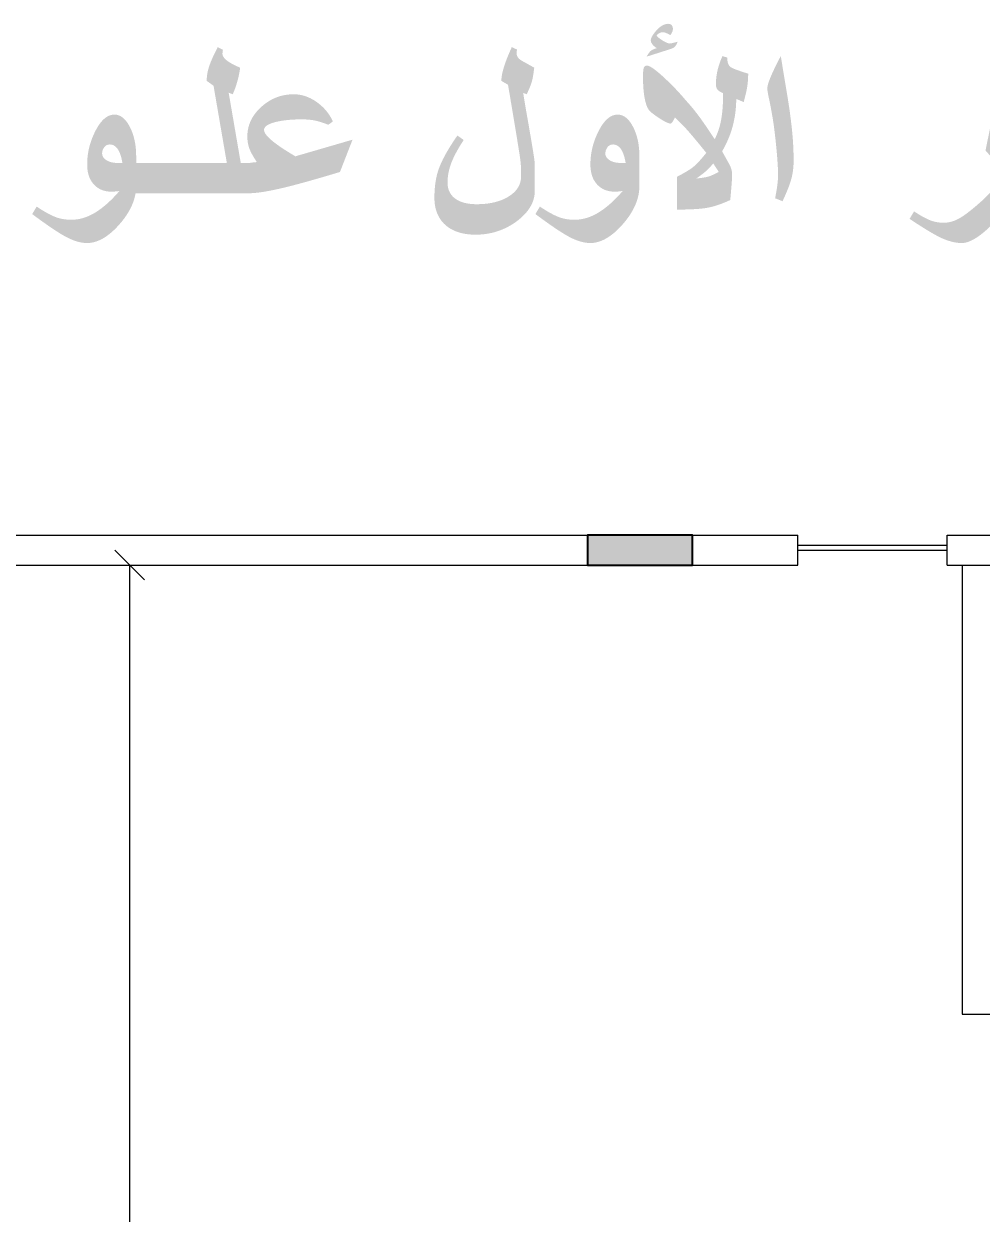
# Model space of a CAD drawing. Header units: metres. Extents: x -24.2 to 51.5, y -28.6 to 30.1.
# Drawn here: x 31.19 to 37.58, y 14.27 to 22.21 of the extents above; entities that cross this region are included whole.
import ezdxf

# ---------------------------------------------------------------- set-up
doc = ezdxf.new("R2010")
doc.units = ezdxf.units.M
for name, color, linetype in [('UF-BLACK', 250, 'Continuous'), ('UF-DIMS', 250, 'Continuous'), ('UF-FILL-BROWN', 22, 'Continuous'), ('UF-RED', 1, 'Continuous'), ('UF-SOLID-BLACK', 250, 'Continuous')]:
    doc.layers.add(name, color=color, linetype=linetype)

msp = doc.modelspace()

# ---------------------------------------------------------------- hatches: boundary and pattern name
at = {"layer": 'UF-FILL-BROWN', "true_color": 0xb82e00}
for points in [[(35.5482, 22.0935), (35.5439, 22.083), (35.5393, 22.0738), (35.5342, 22.066), (35.5288, 22.0594), (35.5223, 22.0542), (35.5138, 22.0496), (35.5034, 22.0457), (35.3409, 21.9938), (35.3469, 22.0041), (35.3525, 22.0129), (35.3579, 22.0205), (35.3629, 22.0266), (35.3676, 22.0315), (35.3729, 22.0356), (35.3797, 22.0395), (35.3879, 22.0433), (35.3975, 22.0469), (35.4084, 22.0504), (35.4005, 22.0563), (35.3936, 22.0619), (35.3876, 22.0674), (35.3825, 22.0727), (35.3783, 22.0778), (35.3731, 22.0862), (35.3699, 22.0945), (35.3688, 22.1027), (35.3695, 22.1095), (35.3715, 22.1167), (35.3748, 22.1244), (35.3792, 22.1326), (35.3844, 22.1406), (35.3902, 22.1486), (35.3976, 22.1582), (35.405, 22.1669), (35.4124, 22.175), (35.4198, 22.1822), (35.4271, 22.1887), (35.4345, 22.1945), (35.4418, 22.1994), (35.4491, 22.2036), (35.4564, 22.207), (35.4636, 22.2097), (35.4709, 22.2116), (35.4782, 22.2128), (35.4854, 22.2131), (35.4942, 22.2122), (35.5017, 22.2093), (35.5079, 22.2044), (35.5126, 22.1978), (35.5154, 22.1901), (35.5163, 22.1812), (35.516, 22.1741), (35.5149, 22.1676), (35.5131, 22.1618), (35.5103, 22.1555), (35.5058, 22.1474), (35.4999, 22.1374), (35.4885, 22.1435), (35.4785, 22.1485), (35.4696, 22.1524), (35.4621, 22.1551), (35.4558, 22.1568), (35.4508, 22.1573), (35.4421, 22.1565), (35.4333, 22.154), (35.4246, 22.1498), (35.4191, 22.1464), (35.4138, 22.142), (35.4087, 22.1369), (35.4097, 22.1331), (35.4126, 22.1286), (35.4176, 22.1234), (35.4245, 22.1176), (35.4333, 22.1111), (35.4441, 22.104), (35.4552, 22.0971), (35.4653, 22.0915), (35.4743, 22.0872), (35.4821, 22.0841), (35.4888, 22.0822), (35.4944, 22.0816), (35.4986, 22.0819), (35.5047, 22.0829), (35.5127, 22.0846), (35.5226, 22.0869), (35.5345, 22.0899)], [(32.6337, 21.0808), (32.2191, 21.0808), (32.2191, 21.2842), (32.5408, 21.2842), (32.4521, 21.7995), (32.4065, 21.8324), (32.4066, 21.8412), (32.407, 21.8501), (32.4078, 21.859), (32.4087, 21.8679), (32.41, 21.8768), (32.4115, 21.8857), (32.4134, 21.8947), (32.4154, 21.9036), (32.4178, 21.9126), (32.4204, 21.9216), (32.4229, 21.9293), (32.4256, 21.9372), (32.4286, 21.9453), (32.4317, 21.9536), (32.4351, 21.9621), (32.4386, 21.9708), (32.4424, 21.9797), (32.4464, 21.9887), (32.4506, 21.998), (32.455, 22.0075), (32.4596, 22.0171), (32.4645, 22.027), (32.4695, 22.037), (32.4748, 22.0472), (32.4802, 22.0576), (32.5144, 22.0394), (32.514, 22.0348), (32.513, 22.0267), (32.5114, 22.0153), (32.512, 22.0082), (32.5139, 22.0012), (32.5171, 21.9943), (32.5216, 21.9874), (32.5273, 21.9805), (32.5343, 21.9737), (32.5425, 21.9669), (32.5484, 21.9627), (32.5549, 21.9584), (32.562, 21.9539), (32.5697, 21.9494), (32.5781, 21.9447), (32.5871, 21.94), (32.5968, 21.9352), (32.6071, 21.9302), (32.6181, 21.9252), (32.6298, 21.9201), (32.6283, 21.9104), (32.6268, 21.9008), (32.6252, 21.8912), (32.6234, 21.8817), (32.6215, 21.8722), (32.6194, 21.8627), (32.6172, 21.8534), (32.6149, 21.844), (32.6124, 21.8347), (32.6098, 21.8254), (32.6069, 21.8152), (32.6038, 21.8053), (32.6007, 21.7956), (32.5975, 21.7862), (32.5941, 21.777), (32.5907, 21.7681), (32.5872, 21.7594), (32.5836, 21.7509), (32.5799, 21.7427), (32.553, 21.7534), (32.6337, 21.2842)], [(34.5953, 21.101), (34.5951, 21.0914), (34.5945, 21.0819), (34.5935, 21.0725), (34.592, 21.0631), (34.5901, 21.0539), (34.5878, 21.0447), (34.5851, 21.0356), (34.582, 21.0267), (34.5784, 21.0178), (34.5744, 21.009), (34.57, 21.0003), (34.5652, 20.9917), (34.56, 20.9832), (34.5544, 20.9747), (34.5483, 20.9664), (34.5418, 20.9581), (34.5349, 20.95), (34.5276, 20.9419), (34.5199, 20.9339), (34.5118, 20.9261), (34.5032, 20.9183), (34.4942, 20.9106), (34.4848, 20.903), (34.475, 20.8954), (34.4649, 20.8881), (34.4547, 20.8812), (34.4443, 20.8745), (34.4339, 20.8681), (34.4233, 20.8621), (34.4126, 20.8563), (34.4018, 20.8509), (34.3909, 20.8458), (34.3799, 20.8409), (34.3687, 20.8364), (34.3574, 20.8322), (34.346, 20.8283), (34.3345, 20.8248), (34.3229, 20.8215), (34.3111, 20.8185), (34.2992, 20.8159), (34.2872, 20.8135), (34.2751, 20.8115), (34.2629, 20.8097), (34.2505, 20.8083), (34.238, 20.8072), (34.2254, 20.8064), (34.2127, 20.8059), (34.1999, 20.8057), (34.1888, 20.8059), (34.1779, 20.8063), (34.1673, 20.8069), (34.1568, 20.8078), (34.1466, 20.8089), (34.1366, 20.8103), (34.1267, 20.8119), (34.1171, 20.8138), (34.1077, 20.8159), (34.0985, 20.8182), (34.0896, 20.8208), (34.0808, 20.8236), (34.0722, 20.8267), (34.0639, 20.83), (34.0558, 20.8336), (34.0478, 20.8374), (34.0401, 20.8414), (34.0326, 20.8457), (34.0253, 20.8502), (34.0183, 20.855), (34.0114, 20.86), (34.0047, 20.8653), (33.9983, 20.8708), (33.9915, 20.8771), (33.9851, 20.8836), (33.979, 20.8904), (33.9733, 20.8974), (33.9678, 20.9047), (33.9627, 20.9121), (33.9579, 20.9199), (33.9535, 20.9278), (33.9494, 20.936), (33.9456, 20.9444), (33.9421, 20.9531), (33.9389, 20.9619), (33.9361, 20.9711), (33.9336, 20.9804), (33.9315, 20.99), (33.9297, 20.9998), (33.9282, 21.0099), (33.927, 21.0202), (33.9262, 21.0307), (33.9257, 21.0414), (33.9255, 21.0524), (33.9256, 21.0633), (33.9258, 21.074), (33.9262, 21.0845), (33.9267, 21.0949), (33.9273, 21.1052), (33.9281, 21.1154), (33.929, 21.1254), (33.9301, 21.1352), (33.9313, 21.1449), (33.9326, 21.1545), (33.9341, 21.1639), (33.9357, 21.1732), (33.9375, 21.1824), (33.9394, 21.1914), (33.9415, 21.2003), (33.9437, 21.209), (33.946, 21.2176), (33.9485, 21.2261), (33.9512, 21.2344), (33.9539, 21.2426), (33.9567, 21.2503), (33.9597, 21.2582), (33.9629, 21.2662), (33.9663, 21.2743), (33.97, 21.2826), (33.9738, 21.2911), (33.9778, 21.2997), (33.9821, 21.3084), (33.9866, 21.3173), (33.9912, 21.3263), (33.9961, 21.3355), (34.0012, 21.3448), (34.0066, 21.3542), (34.0121, 21.3638), (34.0178, 21.3735), (34.0238, 21.3834), (34.0299, 21.3934), (34.0363, 21.4036), (34.0429, 21.4139), (34.0497, 21.4244), (34.0567, 21.4349), (34.0639, 21.4457), (34.0714, 21.4565), (34.079, 21.4676), (34.1209, 21.4377), (34.1145, 21.4279), (34.1083, 21.4182), (34.1024, 21.4087), (34.0966, 21.3993), (34.0911, 21.3901), (34.0857, 21.381), (34.0806, 21.3721), (34.0757, 21.3633), (34.071, 21.3547), (34.0665, 21.3462), (34.0622, 21.3378), (34.0581, 21.3296), (34.0542, 21.3216), (34.0505, 21.3136), (34.0471, 21.3059), (34.0438, 21.2982), (34.0407, 21.2908), (34.0379, 21.2834), (34.0345, 21.2741), (34.0314, 21.2647), (34.0285, 21.2554), (34.0258, 21.2461), (34.0234, 21.2368), (34.0213, 21.2275), (34.0194, 21.2182), (34.0178, 21.2089), (34.0164, 21.1996), (34.0152, 21.1904), (34.0144, 21.1811), (34.0137, 21.1718), (34.0134, 21.1626), (34.0132, 21.1533), (34.0135, 21.1429), (34.0144, 21.1329), (34.0159, 21.1232), (34.018, 21.1139), (34.0208, 21.105), (34.0241, 21.0964), (34.028, 21.0882), (34.0325, 21.0804), (34.0376, 21.0729), (34.0433, 21.0658), (34.0496, 21.059), (34.0565, 21.0527), (34.0641, 21.0467), (34.0706, 21.0422), (34.0774, 21.0379), (34.0846, 21.034), (34.0921, 21.0303), (34.0999, 21.0269), (34.108, 21.0238), (34.1164, 21.021), (34.1252, 21.0185), (34.1343, 21.0163), (34.1437, 21.0144), (34.1534, 21.0128), (34.1634, 21.0114), (34.1738, 21.0104), (34.1845, 21.0097), (34.1955, 21.0092), (34.2069, 21.0091), (34.2182, 21.0092), (34.2294, 21.0095), (34.2404, 21.01), (34.2513, 21.0106), (34.2619, 21.0115), (34.2723, 21.0126), (34.2826, 21.0139), (34.2927, 21.0154), (34.3025, 21.017), (34.3122, 21.0189), (34.3217, 21.021), (34.3311, 21.0232), (34.3402, 21.0257), (34.3491, 21.0283), (34.3579, 21.0312), (34.3665, 21.0342), (34.3748, 21.0374), (34.383, 21.0409), (34.391, 21.0445), (34.3988, 21.0483), (34.4065, 21.0523), (34.4139, 21.0565), (34.4212, 21.0609), (34.4301, 21.0667), (34.4385, 21.0728), (34.4464, 21.079), (34.4538, 21.0854), (34.4606, 21.092), (34.467, 21.0988), (34.4729, 21.1059), (34.4782, 21.1131), (34.483, 21.1205), (34.4874, 21.1281), (34.4912, 21.1359), (34.4945, 21.1439), (34.4973, 21.1521), (34.4996, 21.1605), (34.5013, 21.169), (34.5026, 21.1778), (34.5034, 21.1868), (34.5036, 21.196), (34.5036, 21.205), (34.5036, 21.2127), (34.5036, 21.2189), (34.5036, 21.224), (34.5036, 21.2284), (34.5036, 21.2318), (34.5036, 21.2405), (34.5033, 21.2494), (34.5029, 21.2585), (34.5023, 21.2678), (34.5015, 21.2774), (34.5006, 21.2873), (34.4994, 21.2974), (34.4988, 21.3025), (34.498, 21.3083), (34.4972, 21.3147), (34.4962, 21.3219), (34.4951, 21.3297), (34.4938, 21.3382), (34.4925, 21.3473), (34.491, 21.3571), (34.4893, 21.3676), (34.4876, 21.3788), (34.4857, 21.3906), (34.4837, 21.4031), (34.4816, 21.4163), (34.4793, 21.4301), (34.477, 21.4446), (34.4745, 21.4597), (34.472, 21.4747), (34.4695, 21.4898), (34.467, 21.5048), (34.4645, 21.5199), (34.462, 21.5349), (34.4595, 21.55), (34.457, 21.565), (34.4545, 21.5801), (34.4519, 21.5951), (34.4494, 21.6102), (34.4469, 21.6252), (34.4444, 21.6403), (34.4419, 21.6553), (34.4394, 21.6704), (34.4368, 21.6854), (34.4343, 21.7005), (34.4318, 21.7155), (34.4293, 21.7306), (34.4268, 21.7457), (34.4242, 21.7607), (34.4217, 21.7758), (34.4192, 21.7909), (34.4167, 21.806), (34.3721, 21.8324), (34.3722, 21.8386), (34.3726, 21.8452), (34.3732, 21.852), (34.374, 21.8591), (34.3751, 21.8664), (34.3764, 21.8741), (34.378, 21.8819), (34.3799, 21.8901), (34.3819, 21.8985), (34.3842, 21.9073), (34.3868, 21.9162), (34.3896, 21.9255), (34.3926, 21.935), (34.3959, 21.9448), (34.3994, 21.9548), (34.4031, 21.9652), (34.4071, 21.9758), (34.4114, 21.9867), (34.4159, 21.9978), (34.4206, 22.0092), (34.4255, 22.0209), (34.4307, 22.0329), (34.4362, 22.0451), (34.4418, 22.0576), (34.4767, 22.0412), (34.4751, 22.0339), (34.4741, 22.0259), (34.4737, 22.0173), (34.4744, 22.009), (34.4763, 22.0011), (34.4795, 21.9937), (34.4839, 21.9868), (34.4896, 21.9803), (34.4965, 21.9742), (34.5046, 21.9687), (34.5138, 21.9636), (34.5229, 21.9586), (34.5319, 21.9536), (34.5408, 21.9487), (34.5495, 21.9438), (34.5581, 21.939), (34.5666, 21.9342), (34.575, 21.9294), (34.5832, 21.9247), (34.5913, 21.9201), (34.5898, 21.9074), (34.5882, 21.8955), (34.5866, 21.8844), (34.5851, 21.8739), (34.5835, 21.8642), (34.5819, 21.8553), (34.5803, 21.8471), (34.5787, 21.8396), (34.577, 21.8329), (34.5754, 21.8269), (34.5736, 21.821), (34.5714, 21.8145), (34.5689, 21.8075), (34.5661, 21.7999), (34.5628, 21.7918), (34.5593, 21.7831), (34.5554, 21.7738), (34.5511, 21.764), (34.5465, 21.7536), (34.5415, 21.7427), (34.5186, 21.7516), (34.5187, 21.7495), (34.519, 21.7463), (34.5195, 21.7419), (34.5203, 21.7365), (34.5212, 21.73), (34.5224, 21.7224), (34.5238, 21.7137), (34.5254, 21.7039), (34.5272, 21.693), (34.5292, 21.6811), (34.5314, 21.668), (34.5338, 21.6539), (34.5364, 21.6386), (34.5393, 21.6223), (34.5412, 21.6111), (34.5432, 21.6001), (34.5451, 21.5892), (34.547, 21.5785), (34.5489, 21.5679), (34.5507, 21.5574), (34.5525, 21.5471), (34.5542, 21.537), (34.556, 21.527), (34.5577, 21.5171), (34.5593, 21.5074), (34.561, 21.4978), (34.5626, 21.4884), (34.5642, 21.4791), (34.5657, 21.47), (34.5673, 21.461), (34.5687, 21.4521), (34.5702, 21.4434), (34.5716, 21.4349), (34.573, 21.4265), (34.5744, 21.4182), (34.5771, 21.4024), (34.5796, 21.3874), (34.5819, 21.3733), (34.5841, 21.36), (34.586, 21.3476), (34.5878, 21.336), (34.5894, 21.3252), (34.5908, 21.3153), (34.592, 21.3063), (34.593, 21.2981), (34.5938, 21.2908), (34.5945, 21.2843), (34.595, 21.2787), (34.5952, 21.2739), (34.5953, 21.27)], [(36.3217, 21.3009), (36.3216, 21.2906), (36.3213, 21.2804), (36.3209, 21.2704), (36.3203, 21.2606), (36.3195, 21.2509), (36.3185, 21.2413), (36.3173, 21.2318), (36.316, 21.2225), (36.3144, 21.2134), (36.3127, 21.2043), (36.3108, 21.1954), (36.3088, 21.1866), (36.3065, 21.178), (36.3046, 21.1714), (36.3026, 21.1645), (36.3003, 21.1573), (36.2979, 21.1498), (36.2952, 21.1421), (36.2923, 21.1341), (36.2893, 21.1259), (36.286, 21.1174), (36.2826, 21.1086), (36.2789, 21.0996), (36.2751, 21.0903), (36.271, 21.0807), (36.2668, 21.0709), (36.2624, 21.0608), (36.2578, 21.0505), (36.2529, 21.0399), (36.2479, 21.029), (36.1981, 21.0489), (36.2005, 21.0608), (36.2028, 21.0725), (36.2049, 21.0838), (36.2069, 21.0949), (36.2087, 21.1057), (36.2103, 21.1162), (36.2118, 21.1264), (36.2131, 21.1364), (36.2143, 21.146), (36.2153, 21.1554), (36.2161, 21.1645), (36.2168, 21.1733), (36.2173, 21.1818), (36.2177, 21.1901), (36.218, 21.198), (36.218, 21.2057), (36.218, 21.2125), (36.2179, 21.2197), (36.2177, 21.2273), (36.2174, 21.2354), (36.2171, 21.244), (36.2167, 21.2529), (36.2162, 21.2623), (36.2156, 21.2722), (36.2149, 21.2825), (36.2142, 21.2932), (36.2134, 21.3043), (36.2125, 21.3159), (36.2116, 21.328), (36.2106, 21.3405), (36.2097, 21.3504), (36.2089, 21.3602), (36.208, 21.3701), (36.2071, 21.3799), (36.2061, 21.3898), (36.2052, 21.3996), (36.2042, 21.4094), (36.2032, 21.4192), (36.2021, 21.429), (36.2011, 21.4388), (36.2, 21.4486), (36.1989, 21.4584), (36.1978, 21.4681), (36.1967, 21.4778), (36.1955, 21.4876), (36.1943, 21.4973), (36.1931, 21.507), (36.1919, 21.5167), (36.1908, 21.5246), (36.1897, 21.5328), (36.1885, 21.541), (36.1873, 21.5494), (36.186, 21.558), (36.1847, 21.5667), (36.1833, 21.5755), (36.1818, 21.5844), (36.1803, 21.5935), (36.1787, 21.6028), (36.1771, 21.6121), (36.1754, 21.6216), (36.1737, 21.6313), (36.1718, 21.6411), (36.17, 21.651), (36.168, 21.661), (36.1661, 21.6712), (36.164, 21.6815), (36.1619, 21.692), (36.1597, 21.7026), (36.1575, 21.7134), (36.1552, 21.7242), (36.1525, 21.7376), (36.1503, 21.7495), (36.1485, 21.7599), (36.1473, 21.7688), (36.1465, 21.7763), (36.1463, 21.7823), (36.1466, 21.7879), (36.1474, 21.7942), (36.1489, 21.8015), (36.151, 21.8095), (36.1536, 21.8183), (36.1568, 21.828), (36.1606, 21.8385), (36.165, 21.8497), (36.1699, 21.8618), (36.173, 21.8689), (36.1762, 21.8762), (36.1795, 21.8836), (36.183, 21.8913), (36.1867, 21.8992), (36.1904, 21.9072), (36.1943, 21.9154), (36.1984, 21.9238), (36.2026, 21.9324), (36.2069, 21.9412), (36.2114, 21.9502), (36.216, 21.9593), (36.2208, 21.9687), (36.2257, 21.9782), (36.2308, 21.9879), (36.236, 21.9978), (36.2803, 21.7305), (36.2824, 21.7178), (36.2843, 21.7053), (36.2863, 21.693), (36.2881, 21.6808), (36.2899, 21.6687), (36.2917, 21.6568), (36.2934, 21.645), (36.2951, 21.6333), (36.2967, 21.6218), (36.2982, 21.6105), (36.2997, 21.5993), (36.3011, 21.5882), (36.3025, 21.5772), (36.3039, 21.5664), (36.3052, 21.5558), (36.3064, 21.5452), (36.3076, 21.5349), (36.3087, 21.5246), (36.3098, 21.5145), (36.3108, 21.5046), (36.3118, 21.4947), (36.3128, 21.485), (36.3136, 21.4755), (36.3145, 21.4661), (36.3153, 21.456), (36.3161, 21.4459), (36.3169, 21.4359), (36.3175, 21.426), (36.3182, 21.4161), (36.3187, 21.4062), (36.3193, 21.3964), (36.3197, 21.3866), (36.3202, 21.3769), (36.3205, 21.3673), (36.3208, 21.3576), (36.3211, 21.3481), (36.3213, 21.3385), (36.3215, 21.329), (36.3216, 21.3196), (36.3217, 21.3102)], [(33.3793, 21.4397), (33.2956, 21.2244), (33.2788, 21.2193), (33.2624, 21.2143), (33.2461, 21.2094), (33.2301, 21.2046), (33.2143, 21.1999), (33.1988, 21.1953), (33.1835, 21.1908), (33.1685, 21.1864), (33.1537, 21.1821), (33.1391, 21.1779), (33.1248, 21.1738), (33.1107, 21.1698), (33.0969, 21.1658), (33.0833, 21.162), (33.07, 21.1583), (33.0569, 21.1547), (33.044, 21.1512), (33.0314, 21.1477), (33.019, 21.1444), (33.0068, 21.1412), (32.9949, 21.138), (32.9833, 21.135), (32.9719, 21.132), (32.9607, 21.1292), (32.9493, 21.1263), (32.938, 21.1235), (32.927, 21.1208), (32.9161, 21.1182), (32.9054, 21.1157), (32.8949, 21.1133), (32.8846, 21.111), (32.8744, 21.1087), (32.8644, 21.1066), (32.8546, 21.1045), (32.845, 21.1025), (32.8356, 21.1006), (32.8263, 21.0988), (32.8173, 21.0971), (32.8084, 21.0955), (32.7997, 21.094), (32.7911, 21.0926), (32.7828, 21.0912), (32.7746, 21.09), (32.7666, 21.0888), (32.7569, 21.0875), (32.7472, 21.0864), (32.7375, 21.0853), (32.7278, 21.0844), (32.7181, 21.0836), (32.7084, 21.0829), (32.6987, 21.0822), (32.6889, 21.0817), (32.6791, 21.0813), (32.6693, 21.0811), (32.6595, 21.0809), (32.6497, 21.0808), (32.5819, 21.0808), (32.5819, 21.2842), (32.6639, 21.2842), (32.6742, 21.2842), (32.683, 21.2844), (32.6903, 21.2846), (32.6963, 21.2849), (32.7054, 21.2863), (32.7144, 21.2875), (32.7234, 21.2886), (32.7323, 21.2895), (32.7411, 21.2901), (32.7345, 21.3003), (32.7282, 21.3101), (32.7224, 21.3195), (32.717, 21.3286), (32.7119, 21.3373), (32.7073, 21.3457), (32.7031, 21.3537), (32.6994, 21.3613), (32.696, 21.3686), (32.6931, 21.3755), (32.6906, 21.3821), (32.6879, 21.39), (32.6855, 21.3982), (32.6834, 21.4065), (32.6817, 21.4151), (32.6802, 21.4239), (32.6791, 21.4329), (32.6783, 21.4421), (32.6778, 21.4515), (32.6776, 21.4611), (32.6778, 21.4704), (32.6782, 21.4797), (32.679, 21.4889), (32.6802, 21.4979), (32.6816, 21.5069), (32.6834, 21.5157), (32.6855, 21.5245), (32.6879, 21.5331), (32.6906, 21.5417), (32.6937, 21.5501), (32.6971, 21.5585), (32.7008, 21.5667), (32.7048, 21.5749), (32.7091, 21.583), (32.7138, 21.5909), (32.7188, 21.5988), (32.7241, 21.6066), (32.7297, 21.6142), (32.7357, 21.6218), (32.742, 21.6293), (32.7486, 21.6366), (32.7555, 21.6439), (32.7627, 21.6511), (32.7703, 21.6582), (32.7781, 21.6651), (32.786, 21.6717), (32.794, 21.678), (32.8021, 21.684), (32.8103, 21.6897), (32.8186, 21.6952), (32.827, 21.7003), (32.8356, 21.7051), (32.8442, 21.7097), (32.853, 21.7139), (32.8618, 21.7179), (32.8708, 21.7215), (32.8799, 21.7249), (32.8891, 21.728), (32.8984, 21.7308), (32.9078, 21.7333), (32.9173, 21.7355), (32.9269, 21.7374), (32.9366, 21.739), (32.9464, 21.7403), (32.9564, 21.7413), (32.9664, 21.7421), (32.9766, 21.7425), (32.9868, 21.7427), (32.9961, 21.7425), (33.0053, 21.742), (33.0144, 21.7411), (33.0235, 21.7399), (33.0326, 21.7384), (33.0416, 21.7365), (33.0505, 21.7343), (33.0594, 21.7317), (33.0683, 21.7288), (33.0771, 21.7255), (33.0859, 21.7219), (33.0946, 21.7179), (33.1032, 21.7136), (33.1119, 21.709), (33.1204, 21.704), (33.1289, 21.6986), (33.1374, 21.6929), (33.1458, 21.6868), (33.1539, 21.6807), (33.1617, 21.6744), (33.1693, 21.6679), (33.1766, 21.6613), (33.1836, 21.6546), (33.1904, 21.6476), (33.1969, 21.6406), (33.2032, 21.6333), (33.2092, 21.6259), (33.2149, 21.6184), (33.2204, 21.6107), (33.2256, 21.6029), (33.2305, 21.5948), (33.2352, 21.5867), (33.2397, 21.5784), (33.2438, 21.5699), (33.2477, 21.5613), (33.2178, 21.5393), (33.2063, 21.5437), (33.1952, 21.5477), (33.1846, 21.5514), (33.1744, 21.5548), (33.1648, 21.5578), (33.1556, 21.5606), (33.1469, 21.563), (33.1387, 21.5652), (33.1309, 21.567), (33.1236, 21.5685), (33.1156, 21.5699), (33.1072, 21.5711), (33.0985, 21.5722), (33.0893, 21.5731), (33.0797, 21.5739), (33.0697, 21.5745), (33.0594, 21.5749), (33.0486, 21.5751), (33.0374, 21.5752), (33.0266, 21.5752), (33.0159, 21.575), (33.0053, 21.5747), (32.995, 21.5744), (32.9848, 21.5739), (32.9748, 21.5733), (32.9649, 21.5726), (32.9553, 21.5719), (32.9458, 21.5709), (32.9364, 21.5699), (32.9272, 21.5688), (32.9182, 21.5676), (32.9094, 21.5662), (32.9007, 21.5648), (32.8922, 21.5632), (32.8839, 21.5616), (32.8757, 21.5598), (32.8619, 21.5565), (32.8493, 21.5529), (32.8379, 21.5492), (32.8277, 21.5451), (32.8187, 21.5409), (32.8109, 21.5364), (32.8043, 21.5316), (32.7989, 21.5266), (32.7946, 21.5214), (32.7916, 21.5159), (32.7898, 21.5102), (32.7892, 21.5042), (32.7896, 21.4997), (32.7907, 21.4949), (32.7925, 21.4899), (32.795, 21.4846), (32.7983, 21.4791), (32.8023, 21.4734), (32.807, 21.4674), (32.8125, 21.4612), (32.8186, 21.4547), (32.8255, 21.448), (32.8332, 21.441), (32.8415, 21.4339), (32.8506, 21.4264), (32.8604, 21.4188), (32.8709, 21.4109), (32.8821, 21.4027), (32.8941, 21.3943), (32.9068, 21.3857), (32.9202, 21.3768), (32.9343, 21.3677), (32.9492, 21.3583), (32.9647, 21.3487), (32.981, 21.3389), (32.9981, 21.3288)], [(37.753, 21.0641), (37.7528, 21.0575), (37.752, 21.0505), (37.7506, 21.0432), (37.7487, 21.0356), (37.7463, 21.0277), (37.7434, 21.0195), (37.7399, 21.0109), (37.7359, 21.0021), (37.7313, 20.993), (37.7262, 20.9835), (37.7206, 20.9738), (37.7144, 20.9638), (37.7077, 20.9534), (37.7004, 20.9428), (37.6949, 20.9349), (37.6892, 20.9271), (37.6835, 20.9194), (37.6776, 20.9119), (37.6716, 20.9044), (37.6655, 20.8971), (37.6594, 20.8899), (37.6531, 20.8827), (37.6467, 20.8757), (37.6402, 20.8688), (37.6336, 20.862), (37.627, 20.8553), (37.6202, 20.8487), (37.6133, 20.8423), (37.6063, 20.8359), (37.5992, 20.8296), (37.592, 20.8235), (37.5847, 20.8174), (37.5773, 20.8115), (37.5677, 20.804), (37.5582, 20.7971), (37.549, 20.7906), (37.5398, 20.7846), (37.5309, 20.7791), (37.5221, 20.7741), (37.5135, 20.7695), (37.5051, 20.7654), (37.4968, 20.7618), (37.4887, 20.7587), (37.4808, 20.7561), (37.473, 20.7539), (37.4655, 20.7522), (37.4581, 20.7509), (37.4508, 20.7502), (37.4438, 20.7499), (37.435, 20.7501), (37.4261, 20.7506), (37.417, 20.7515), (37.408, 20.7527), (37.3988, 20.7541), (37.3895, 20.7559), (37.3801, 20.758), (37.3706, 20.7605), (37.3611, 20.7632), (37.3514, 20.7663), (37.3417, 20.7697), (37.3318, 20.7733), (37.3219, 20.7773), (37.3119, 20.7817), (37.3017, 20.7863), (37.2961, 20.789), (37.2903, 20.792), (37.2841, 20.7951), (37.2777, 20.7985), (37.2711, 20.8021), (37.2641, 20.8059), (37.257, 20.8099), (37.2495, 20.8142), (37.2418, 20.8186), (37.2339, 20.8233), (37.2256, 20.8282), (37.2171, 20.8333), (37.2084, 20.8386), (37.1994, 20.8442), (37.1901, 20.8499), (37.1806, 20.8559), (37.1708, 20.8621), (37.1608, 20.8685), (37.1505, 20.8751), (37.14, 20.8819), (37.1291, 20.889), (37.1181, 20.8962), (37.1068, 20.9037), (37.0952, 20.9114), (37.1251, 20.9612), (37.1354, 20.9545), (37.1454, 20.9482), (37.155, 20.9422), (37.1644, 20.9366), (37.1734, 20.9313), (37.1821, 20.9263), (37.1905, 20.9217), (37.1986, 20.9175), (37.2064, 20.9135), (37.2138, 20.9099), (37.2209, 20.9067), (37.2277, 20.9037), (37.2342, 20.9012), (37.2426, 20.8982), (37.2511, 20.8955), (37.2597, 20.8932), (37.2685, 20.8911), (37.2774, 20.8894), (37.2864, 20.888), (37.2955, 20.8869), (37.3048, 20.8861), (37.3142, 20.8856), (37.3237, 20.8855), (37.3323, 20.8857), (37.341, 20.8863), (37.3496, 20.8873), (37.3583, 20.8888), (37.367, 20.8906), (37.3756, 20.8929), (37.3842, 20.8955), (37.3929, 20.8986), (37.4015, 20.9021), (37.4101, 20.9059), (37.4187, 20.9102), (37.4273, 20.9149), (37.4332, 20.9183), (37.4393, 20.922), (37.4457, 20.926), (37.4523, 20.9303), (37.4591, 20.935), (37.4661, 20.9399), (37.4734, 20.9452), (37.4809, 20.9508), (37.4886, 20.9567), (37.4966, 20.9629), (37.5048, 20.9694), (37.5132, 20.9762), (37.5219, 20.9833), (37.5308, 20.9907), (37.5399, 20.9985), (37.5492, 21.0065), (37.5588, 21.0149), (37.5686, 21.0235), (37.5792, 21.0331), (37.5894, 21.0425), (37.5991, 21.0517), (37.6083, 21.0607), (37.617, 21.0695), (37.6252, 21.0781), (37.633, 21.0865), (37.6403, 21.0948), (37.6471, 21.1028), (37.6535, 21.1106), (37.6594, 21.1183), (37.6648, 21.1257), (37.6697, 21.1329), (37.6742, 21.14), (37.6782, 21.1469), (37.6817, 21.1535), (37.6848, 21.16), (37.6873, 21.1663), (37.6895, 21.1723), (37.6911, 21.1782), (37.6923, 21.1839), (37.693, 21.1894), (37.6932, 21.1947), (37.6929, 21.2016), (37.692, 21.2089), (37.6905, 21.2168), (37.6884, 21.2251), (37.6857, 21.2338), (37.6824, 21.2431), (37.6785, 21.2527), (37.674, 21.2629), (37.6688, 21.2734), (37.6642, 21.2826), (37.6593, 21.2915), (37.6544, 21.3001), (37.6492, 21.3085), (37.6439, 21.3166), (37.6383, 21.3244), (37.6326, 21.332), (37.6268, 21.3393), (37.6207, 21.3464), (37.6145, 21.3531), (37.6081, 21.3597), (37.6015, 21.3659), (37.6434, 21.5712), (37.6503, 21.5641), (37.657, 21.5569), (37.6635, 21.5495), (37.6698, 21.542), (37.6758, 21.5343), (37.6817, 21.5266), (37.6873, 21.5186), (37.6928, 21.5105), (37.698, 21.5023), (37.7029, 21.494), (37.7077, 21.4855), (37.7123, 21.4769), (37.7166, 21.4681), (37.7207, 21.4592), (37.7246, 21.4501), (37.7279, 21.442), (37.7309, 21.4338), (37.7338, 21.4254), (37.7364, 21.4169), (37.7389, 21.4083), (37.7411, 21.3995), (37.7432, 21.3906), (37.7451, 21.3816), (37.7467, 21.3724), (37.7482, 21.3631), (37.7495, 21.3537), (37.7506, 21.3442), (37.7515, 21.3345), (37.7521, 21.3246), (37.7526, 21.3147), (37.7529, 21.3046), (37.753, 21.2944)], [(32.1274, 21.0808), (31.8842, 21.0808), (31.8842, 21.2842), (32.1274, 21.2842)], [(32.2709, 21.0808), (32.0277, 21.0808), (32.0277, 21.2842), (32.2709, 21.2842)]]:
    msp.add_hatch(color=22, dxfattribs=at).paths.add_polyline_path(points)
h = msp.add_hatch(color=22, dxfattribs=at)
h.paths.add_polyline_path([(36.0187, 21.8802), (36.0186, 21.8706), (36.0184, 21.8609), (36.018, 21.8512), (36.0174, 21.8415), (36.0167, 21.8318), (36.0158, 21.8221), (36.0147, 21.8124), (36.0134, 21.8026), (36.012, 21.7929), (36.0105, 21.7831), (36.0087, 21.7733), (36.0077, 21.7679), (36.0063, 21.7615), (36.0047, 21.7541), (36.0027, 21.7459), (36.0005, 21.7367), (35.998, 21.7266), (35.9952, 21.7156), (35.9921, 21.7037), (35.9888, 21.6908), (35.9389, 21.7118), (35.9389, 21.702), (35.9387, 21.6922), (35.9383, 21.6824), (35.9379, 21.6726), (35.9373, 21.6628), (35.9365, 21.653), (35.9356, 21.6432), (35.9346, 21.6334), (35.9335, 21.6236), (35.9322, 21.6138), (35.9307, 21.604), (35.9292, 21.5942), (35.9275, 21.5844), (35.9256, 21.5747), (35.9236, 21.5649), (35.9215, 21.5551), (35.9192, 21.5454), (35.9168, 21.5356), (35.9143, 21.5264), (35.9117, 21.5171), (35.909, 21.5079), (35.9061, 21.4987), (35.9031, 21.4895), (35.8999, 21.4803), (35.8966, 21.4712), (35.8931, 21.462), (35.8895, 21.4529), (35.8857, 21.4438), (35.8817, 21.4346), (35.8776, 21.4255), (35.8734, 21.4164), (35.869, 21.4074), (35.8645, 21.3983), (35.8598, 21.3892), (35.8549, 21.3802), (35.8499, 21.3712), (35.8448, 21.3622), (35.8527, 21.3479), (35.86, 21.3349), (35.8665, 21.3231), (35.8724, 21.3125), (35.8776, 21.3031), (35.8821, 21.295), (35.8859, 21.2881), (35.889, 21.2825), (35.8914, 21.2781), (35.8931, 21.2749), (35.8979, 21.2652), (35.9019, 21.2558), (35.9052, 21.2466), (35.9077, 21.2377), (35.9096, 21.2291), (35.9107, 21.2207), (35.911, 21.2126), (35.911, 21.1895), (35.911, 21.1867), (35.9108, 21.183), (35.9106, 21.1784), (35.9103, 21.1729), (35.9099, 21.1666), (35.9094, 21.1593), (35.9087, 21.1511), (35.908, 21.142), (35.9073, 21.132), (35.9064, 21.1211), (35.9054, 21.1094), (35.9043, 21.0967), (35.9031, 21.0831), (35.9019, 21.0686), (35.9005, 21.0532), (35.8991, 21.037), (35.889, 21.0324), (35.8791, 21.028), (35.8693, 21.0237), (35.8597, 21.0197), (35.8501, 21.0159), (35.8407, 21.0123), (35.8314, 21.0088), (35.8223, 21.0056), (35.8133, 21.0025), (35.8044, 20.9997), (35.7956, 20.997), (35.7869, 20.9946), (35.7784, 20.9923), (35.77, 20.9902), (35.7617, 20.9883), (35.7536, 20.9866), (35.7456, 20.9851), (35.739, 20.984), (35.7321, 20.983), (35.7249, 20.982), (35.7174, 20.981), (35.7096, 20.9801), (35.7015, 20.9793), (35.6932, 20.9785), (35.6845, 20.9778), (35.6755, 20.9771), (35.6662, 20.9765), (35.6566, 20.9759), (35.6467, 20.9754), (35.6365, 20.9749), (35.6261, 20.9745), (35.6153, 20.9742), (35.6042, 20.9739), (35.5928, 20.9736), (35.5811, 20.9734), (35.5691, 20.9733), (35.5568, 20.9732), (35.5442, 20.9732), (35.5442, 21.1925), (35.5557, 21.1985), (35.5667, 21.2043), (35.5771, 21.21), (35.5871, 21.2156), (35.5965, 21.221), (35.6054, 21.2262), (35.6138, 21.2313), (35.6217, 21.2362), (35.629, 21.241), (35.6359, 21.2457), (35.6422, 21.2502), (35.6481, 21.2545), (35.6534, 21.2587), (35.6586, 21.2631), (35.664, 21.268), (35.6696, 21.2733), (35.6755, 21.279), (35.6817, 21.2853), (35.688, 21.292), (35.6946, 21.2991), (35.7014, 21.3068), (35.7085, 21.3148), (35.7158, 21.3234), (35.7233, 21.3324), (35.7311, 21.3418), (35.7391, 21.3517), (35.7305, 21.3624), (35.7222, 21.3727), (35.714, 21.3828), (35.7061, 21.3925), (35.6985, 21.4019), (35.6911, 21.411), (35.6839, 21.4197), (35.677, 21.4281), (35.6703, 21.4363), (35.6638, 21.444), (35.6575, 21.4515), (35.6515, 21.4587), (35.6458, 21.4655), (35.6402, 21.472), (35.635, 21.4782), (35.6299, 21.4841), (35.6251, 21.4897), (35.6205, 21.4949), (35.6161, 21.4998), (35.612, 21.5044), (35.6066, 21.5105), (35.6009, 21.5167), (35.595, 21.5231), (35.5887, 21.5297), (35.5823, 21.5364), (35.5755, 21.5433), (35.5685, 21.5503), (35.5613, 21.5575), (35.5537, 21.5649), (35.5459, 21.5724), (35.5379, 21.5801), (35.5295, 21.5879), (35.5239, 21.5766), (35.5191, 21.5674), (35.515, 21.5603), (35.5116, 21.5553), (35.5079, 21.5509), (35.5041, 21.5482), (35.5004, 21.5473), (35.4955, 21.5478), (35.4896, 21.5492), (35.4827, 21.5516), (35.4748, 21.555), (35.4659, 21.5593), (35.4561, 21.5645), (35.4452, 21.5708), (35.4333, 21.578), (35.4239, 21.5841), (35.4149, 21.5901), (35.4064, 21.596), (35.3983, 21.6017), (35.3908, 21.6072), (35.3837, 21.6126), (35.3772, 21.6178), (35.3711, 21.6229), (35.3656, 21.6278), (35.3609, 21.6325), (35.3565, 21.638), (35.3523, 21.6442), (35.3483, 21.6512), (35.3446, 21.659), (35.3411, 21.6675), (35.3379, 21.6768), (35.3348, 21.6869), (35.332, 21.6977), (35.3294, 21.7093), (35.3279, 21.7169), (35.3265, 21.7247), (35.3252, 21.7329), (35.324, 21.7412), (35.3229, 21.7499), (35.3219, 21.7588), (35.321, 21.7679), (35.3201, 21.7773), (35.3194, 21.787), (35.3188, 21.7969), (35.3182, 21.8071), (35.3178, 21.8175), (35.3174, 21.8282), (35.3172, 21.8391), (35.317, 21.8503), (35.317, 21.8618), (35.3171, 21.8747), (35.3175, 21.8862), (35.3183, 21.8963), (35.3192, 21.9051), (35.3205, 21.9124), (35.322, 21.9183), (35.3252, 21.9252), (35.3298, 21.9301), (35.3357, 21.9331), (35.3429, 21.934), (35.3469, 21.9337), (35.3513, 21.9327), (35.3562, 21.9311), (35.3616, 21.9288), (35.3674, 21.9258), (35.3737, 21.9222), (35.3805, 21.9179), (35.3877, 21.9129), (35.3955, 21.9073), (35.4036, 21.901), (35.4123, 21.8941), (35.4214, 21.8865), (35.431, 21.8783), (35.441, 21.8694), (35.4515, 21.8598), (35.4625, 21.8496), (35.4702, 21.8424), (35.4777, 21.8352), (35.4852, 21.828), (35.4926, 21.8208), (35.5, 21.8136), (35.5072, 21.8064), (35.5144, 21.7992), (35.5215, 21.792), (35.5284, 21.7848), (35.5354, 21.7776), (35.5422, 21.7704), (35.5489, 21.7632), (35.5556, 21.756), (35.5622, 21.7487), (35.5686, 21.7415), (35.575, 21.7343), (35.5814, 21.727), (35.5876, 21.7198), (35.5937, 21.7125), (35.5998, 21.7053), (35.6066, 21.6979), (35.6133, 21.6904), (35.6199, 21.683), (35.6264, 21.6756), (35.6328, 21.6682), (35.6391, 21.6608), (35.6453, 21.6533), (35.6515, 21.6459), (35.6575, 21.6385), (35.6634, 21.6311), (35.6692, 21.6236), (35.6749, 21.6162), (35.6805, 21.6088), (35.686, 21.6014), (35.6896, 21.5967), (35.6934, 21.5916), (35.6974, 21.5862), (35.7016, 21.5805), (35.706, 21.5744), (35.7105, 21.568), (35.7153, 21.5612), (35.7203, 21.5542), (35.7254, 21.5468), (35.7308, 21.539), (35.7363, 21.5309), (35.742, 21.5225), (35.7479, 21.5138), (35.7541, 21.5047), (35.7604, 21.4953), (35.7669, 21.4856), (35.7736, 21.4756), (35.7805, 21.4652), (35.7876, 21.4544), (35.7949, 21.4434), (35.7988, 21.4506), (35.8025, 21.458), (35.806, 21.4657), (35.8095, 21.4735), (35.8128, 21.4816), (35.8159, 21.4899), (35.819, 21.4984), (35.8219, 21.5071), (35.8246, 21.5161), (35.8273, 21.5252), (35.8298, 21.5346), (35.8321, 21.5442), (35.8344, 21.554), (35.8365, 21.564), (35.8384, 21.5742), (35.8402, 21.5846), (35.8419, 21.5953), (35.8435, 21.6061), (35.8445, 21.6142), (35.8455, 21.6226), (35.8463, 21.6311), (35.8471, 21.6399), (35.8478, 21.6488), (35.8485, 21.6579), (35.8491, 21.6673), (35.8496, 21.6769), (35.85, 21.6866), (35.8504, 21.6966), (35.8507, 21.7067), (35.8509, 21.7171), (35.8511, 21.7277), (35.8512, 21.7384), (35.8512, 21.7494), (35.8409, 21.7545), (35.832, 21.7595), (35.8244, 21.7646), (35.8183, 21.7696), (35.8136, 21.7746), (35.8092, 21.7814), (35.806, 21.7893), (35.804, 21.7983), (35.8034, 21.8082), (35.8035, 21.8173), (35.8038, 21.8264), (35.8043, 21.8355), (35.805, 21.8446), (35.806, 21.8538), (35.8071, 21.863), (35.8084, 21.8722), (35.81, 21.8814), (35.8117, 21.8906), (35.8136, 21.8999), (35.8156, 21.9084), (35.8178, 21.917), (35.8203, 21.9257), (35.8229, 21.9345), (35.8257, 21.9433), (35.8288, 21.9522), (35.8321, 21.9612), (35.8355, 21.9702), (35.8392, 21.9794), (35.8431, 21.9886), (35.8472, 21.9978), (35.8791, 21.9874), (35.8795, 21.976), (35.8805, 21.9656), (35.8823, 21.9562), (35.8847, 21.9478), (35.8878, 21.9404), (35.8917, 21.9339), (35.8961, 21.9285), (35.9013, 21.9241), (35.9046, 21.922), (35.9088, 21.9197), (35.9139, 21.9172), (35.9201, 21.9145), (35.9272, 21.9116), (35.9352, 21.9085), (35.9443, 21.9051), (35.9543, 21.9015), (35.9652, 21.8977), (35.9771, 21.8937), (35.99, 21.8894), (36.0039, 21.8849)])
h.paths.add_polyline_path([(35.8221, 21.2249), (35.7859, 21.2809), (35.7779, 21.2719), (35.7703, 21.2636), (35.7632, 21.256), (35.7566, 21.2491), (35.7504, 21.2428), (35.7448, 21.2373), (35.7396, 21.2323), (35.7349, 21.2281), (35.73, 21.2239), (35.7244, 21.2193), (35.7179, 21.2141), (35.7105, 21.2084), (35.7023, 21.2022), (35.6933, 21.1955), (35.6833, 21.1883), (35.6726, 21.1805), (35.6849, 21.1819), (35.6965, 21.1832), (35.7072, 21.1847), (35.7171, 21.1861), (35.7262, 21.1876), (35.7345, 21.1891), (35.742, 21.1907), (35.7487, 21.1923), (35.7545, 21.194), (35.761, 21.1961), (35.768, 21.1987), (35.7756, 21.2018), (35.7837, 21.2054), (35.7925, 21.2095), (35.8018, 21.2141), (35.8116, 21.2192)])
h = msp.add_hatch(color=22, dxfattribs=at)
h.paths.add_polyline_path([(31.936, 21.1324), (31.9358, 21.1216), (31.9353, 21.1109), (31.9343, 21.1001), (31.933, 21.0894), (31.9312, 21.0786), (31.9291, 21.0679), (31.9267, 21.0572), (31.9238, 21.0465), (31.9206, 21.0358), (31.9169, 21.0251), (31.9129, 21.0144), (31.9085, 21.0037), (31.9037, 20.993), (31.8986, 20.9824), (31.893, 20.9717), (31.8871, 20.9611), (31.8808, 20.9505), (31.8741, 20.9399), (31.867, 20.9293), (31.8596, 20.9187), (31.8517, 20.9081), (31.8435, 20.8976), (31.8349, 20.887), (31.8259, 20.8765), (31.8167, 20.8662), (31.8075, 20.8563), (31.7984, 20.8469), (31.7892, 20.8379), (31.7801, 20.8293), (31.7709, 20.8212), (31.7618, 20.8135), (31.7527, 20.8063), (31.7436, 20.7995), (31.7345, 20.7931), (31.7254, 20.7872), (31.7163, 20.7817), (31.7073, 20.7767), (31.6982, 20.772), (31.6892, 20.7679), (31.6801, 20.7641), (31.6711, 20.7608), (31.6621, 20.7579), (31.653, 20.7555), (31.644, 20.7535), (31.635, 20.752), (31.626, 20.7508), (31.6171, 20.7502), (31.6081, 20.7499), (31.5997, 20.7501), (31.5911, 20.7507), (31.5825, 20.7516), (31.5738, 20.7529), (31.565, 20.7545), (31.556, 20.7564), (31.547, 20.7587), (31.5379, 20.7613), (31.5286, 20.7643), (31.5193, 20.7676), (31.5099, 20.7713), (31.5003, 20.7753), (31.4907, 20.7796), (31.4809, 20.7843), (31.471, 20.7893), (31.4647, 20.7927), (31.4581, 20.7963), (31.4512, 20.8003), (31.444, 20.8044), (31.4366, 20.8089), (31.4288, 20.8136), (31.4208, 20.8186), (31.4126, 20.8238), (31.404, 20.8293), (31.3952, 20.835), (31.386, 20.841), (31.3767, 20.8473), (31.367, 20.8538), (31.357, 20.8607), (31.3468, 20.8677), (31.3363, 20.8751), (31.3255, 20.8827), (31.3145, 20.8905), (31.3031, 20.8986), (31.2915, 20.907), (31.2796, 20.9157), (31.2675, 20.9246), (31.255, 20.9338), (31.2423, 20.9433), (31.2722, 20.9931), (31.2823, 20.9864), (31.2922, 20.98), (31.3018, 20.9739), (31.3112, 20.9681), (31.3204, 20.9626), (31.3294, 20.9573), (31.3381, 20.9524), (31.3466, 20.9477), (31.3549, 20.9433), (31.3629, 20.9391), (31.3707, 20.9353), (31.3783, 20.9318), (31.3856, 20.9285), (31.3927, 20.9255), (31.3996, 20.9228), (31.4062, 20.9204), (31.415, 20.9175), (31.424, 20.915), (31.4332, 20.9127), (31.4426, 20.9108), (31.4523, 20.9091), (31.4621, 20.9078), (31.4722, 20.9067), (31.4824, 20.906), (31.493, 20.9056), (31.5037, 20.9054), (31.5129, 20.9056), (31.5221, 20.906), (31.5312, 20.9068), (31.5404, 20.9079), (31.5495, 20.9093), (31.5586, 20.9111), (31.5677, 20.9131), (31.5768, 20.9154), (31.5859, 20.9181), (31.5949, 20.921), (31.6039, 20.9243), (31.613, 20.9279), (31.622, 20.9318), (31.631, 20.936), (31.64, 20.9405), (31.649, 20.9453), (31.656, 20.9493), (31.6631, 20.9535), (31.6703, 20.958), (31.6774, 20.9626), (31.6846, 20.9674), (31.6917, 20.9725), (31.699, 20.9777), (31.7062, 20.9831), (31.7134, 20.9888), (31.7207, 20.9946), (31.728, 21.0006), (31.7353, 21.0069), (31.7426, 21.0133), (31.7499, 21.02), (31.7573, 21.0268), (31.7647, 21.0338), (31.7721, 21.0411), (31.7795, 21.0485), (31.7869, 21.0561), (31.7944, 21.064), (31.8019, 21.072), (31.8093, 21.0802), (31.8169, 21.0887), (31.8244, 21.0973), (31.8142, 21.0959), (31.8045, 21.0948), (31.7955, 21.0939), (31.787, 21.0933), (31.7791, 21.0929), (31.7718, 21.0928), (31.7613, 21.093), (31.7512, 21.0938), (31.7413, 21.095), (31.7317, 21.0968), (31.7225, 21.0991), (31.7136, 21.1018), (31.7049, 21.1051), (31.6966, 21.1088), (31.6886, 21.113), (31.6809, 21.1178), (31.6735, 21.123), (31.6664, 21.1287), (31.6596, 21.1349), (31.6532, 21.1416), (31.6475, 21.1483), (31.6422, 21.1552), (31.6373, 21.1625), (31.6328, 21.1701), (31.6287, 21.178), (31.625, 21.1862), (31.6216, 21.1947), (31.6187, 21.2036), (31.6161, 21.2127), (31.614, 21.2222), (31.6122, 21.232), (31.6109, 21.2421), (31.6099, 21.2525), (31.6093, 21.2632), (31.6091, 21.2742), (31.6092, 21.2841), (31.6095, 21.2939), (31.61, 21.3037), (31.6107, 21.3135), (31.6116, 21.3232), (31.6126, 21.3329), (31.6139, 21.3425), (31.6154, 21.3522), (31.6171, 21.3618), (31.619, 21.3713), (31.6211, 21.3809), (31.6233, 21.3904), (31.6258, 21.3998), (31.6285, 21.4093), (31.6313, 21.4187), (31.6344, 21.428), (31.6377, 21.4374), (31.6411, 21.4467), (31.6448, 21.4559), (31.6487, 21.4652), (31.6527, 21.4744), (31.657, 21.4836), (31.6614, 21.4927), (31.6671, 21.5039), (31.6729, 21.5145), (31.6788, 21.5245), (31.6848, 21.5339), (31.6908, 21.5428), (31.6969, 21.5511), (31.7031, 21.5588), (31.7094, 21.5659), (31.7157, 21.5725), (31.7222, 21.5785), (31.7287, 21.5839), (31.7352, 21.5888), (31.7419, 21.5931), (31.7486, 21.5968), (31.7555, 21.6), (31.7624, 21.6025), (31.7693, 21.6045), (31.7764, 21.606), (31.7835, 21.6068), (31.7907, 21.6071), (31.7987, 21.6067), (31.8066, 21.6057), (31.8142, 21.6038), (31.8218, 21.6013), (31.8291, 21.598), (31.8363, 21.594), (31.8433, 21.5893), (31.8502, 21.5839), (31.8569, 21.5777), (31.8634, 21.5707), (31.8698, 21.5631), (31.876, 21.5547), (31.8821, 21.5456), (31.8879, 21.5357), (31.8937, 21.5251), (31.8976, 21.5172), (31.9014, 21.5092), (31.9049, 21.5009), (31.9083, 21.4926), (31.9115, 21.4841), (31.9145, 21.4754), (31.9173, 21.4666), (31.9199, 21.4576), (31.9223, 21.4484), (31.9245, 21.4392), (31.9265, 21.4297), (31.9283, 21.4201), (31.9299, 21.4104), (31.9313, 21.4005), (31.9326, 21.3904), (31.9336, 21.3802), (31.9345, 21.3698), (31.9352, 21.3593), (31.9356, 21.3486), (31.9359, 21.3378), (31.936, 21.3268)])
h.paths.add_polyline_path([(31.8443, 21.2842), (31.8419, 21.2975), (31.8392, 21.3101), (31.8363, 21.322), (31.833, 21.333), (31.8295, 21.3433), (31.8258, 21.3529), (31.8218, 21.3616), (31.8175, 21.3696), (31.8129, 21.3769), (31.808, 21.3834), (31.8029, 21.3891), (31.7976, 21.394), (31.7919, 21.3982), (31.786, 21.4017), (31.7798, 21.4043), (31.7733, 21.4062), (31.7666, 21.4074), (31.7596, 21.4078), (31.7507, 21.407), (31.7426, 21.4048), (31.7352, 21.401), (31.7286, 21.3958), (31.7227, 21.3891), (31.7177, 21.3814), (31.7138, 21.3734), (31.711, 21.3651), (31.7093, 21.3566), (31.7088, 21.3477), (31.7096, 21.3388), (31.7121, 21.3303), (31.7162, 21.3225), (31.722, 21.3151), (31.7294, 21.3084), (31.7384, 21.3021), (31.7452, 21.2983), (31.7525, 21.295), (31.7602, 21.2921), (31.7684, 21.2897), (31.777, 21.2877), (31.7861, 21.2862), (31.7957, 21.2851), (31.8057, 21.2844), (31.8162, 21.2842)])
h = msp.add_hatch(color=22, dxfattribs=at)
h.paths.add_polyline_path([(35.2931, 21.1324), (35.2929, 21.1216), (35.2923, 21.1109), (35.2913, 21.1001), (35.29, 21.0894), (35.2883, 21.0786), (35.2862, 21.0679), (35.2837, 21.0572), (35.2808, 21.0465), (35.2776, 21.0358), (35.274, 21.0251), (35.2699, 21.0144), (35.2656, 21.0037), (35.2608, 20.993), (35.2556, 20.9824), (35.2501, 20.9717), (35.2441, 20.9611), (35.2378, 20.9505), (35.2311, 20.9399), (35.2241, 20.9293), (35.2166, 20.9187), (35.2088, 20.9081), (35.2005, 20.8976), (35.1919, 20.887), (35.1829, 20.8765), (35.1737, 20.8662), (35.1646, 20.8563), (35.1554, 20.8469), (35.1462, 20.8379), (35.1371, 20.8293), (35.128, 20.8212), (35.1188, 20.8135), (35.1097, 20.8063), (35.1006, 20.7995), (35.0915, 20.7931), (35.0824, 20.7872), (35.0734, 20.7817), (35.0643, 20.7767), (35.0552, 20.772), (35.0462, 20.7679), (35.0372, 20.7641), (35.0281, 20.7608), (35.0191, 20.7579), (35.0101, 20.7555), (35.0011, 20.7535), (34.9921, 20.752), (34.9831, 20.7508), (34.9741, 20.7502), (34.9651, 20.7499), (34.9567, 20.7501), (34.9482, 20.7507), (34.9396, 20.7516), (34.9308, 20.7529), (34.922, 20.7545), (34.9131, 20.7564), (34.9041, 20.7587), (34.8949, 20.7613), (34.8857, 20.7643), (34.8763, 20.7676), (34.8669, 20.7713), (34.8574, 20.7753), (34.8477, 20.7796), (34.8379, 20.7843), (34.8281, 20.7893), (34.8217, 20.7927), (34.8151, 20.7963), (34.8082, 20.8003), (34.8011, 20.8044), (34.7936, 20.8089), (34.7859, 20.8136), (34.7779, 20.8186), (34.7696, 20.8238), (34.761, 20.8293), (34.7522, 20.835), (34.7431, 20.841), (34.7337, 20.8473), (34.724, 20.8538), (34.7141, 20.8607), (34.7039, 20.8677), (34.6933, 20.8751), (34.6826, 20.8827), (34.6715, 20.8905), (34.6602, 20.8986), (34.6486, 20.907), (34.6367, 20.9157), (34.6245, 20.9246), (34.612, 20.9338), (34.5993, 20.9433), (34.6292, 20.9931), (34.6393, 20.9864), (34.6492, 20.98), (34.6589, 20.9739), (34.6683, 20.9681), (34.6775, 20.9626), (34.6864, 20.9573), (34.6951, 20.9524), (34.7036, 20.9477), (34.7119, 20.9433), (34.7199, 20.9391), (34.7277, 20.9353), (34.7353, 20.9318), (34.7426, 20.9285), (34.7497, 20.9255), (34.7566, 20.9228), (34.7633, 20.9204), (34.7721, 20.9175), (34.781, 20.915), (34.7902, 20.9127), (34.7997, 20.9108), (34.8093, 20.9091), (34.8191, 20.9078), (34.8292, 20.9067), (34.8395, 20.906), (34.85, 20.9056), (34.8607, 20.9054), (34.8699, 20.9056), (34.8791, 20.906), (34.8883, 20.9068), (34.8974, 20.9079), (34.9065, 20.9093), (34.9156, 20.9111), (34.9247, 20.9131), (34.9338, 20.9154), (34.9429, 20.9181), (34.9519, 20.921), (34.961, 20.9243), (34.97, 20.9279), (34.979, 20.9318), (34.988, 20.936), (34.997, 20.9405), (35.006, 20.9453), (35.0131, 20.9493), (35.0202, 20.9535), (35.0273, 20.958), (35.0344, 20.9626), (35.0416, 20.9674), (35.0488, 20.9725), (35.056, 20.9777), (35.0632, 20.9831), (35.0705, 20.9888), (35.0777, 20.9946), (35.085, 21.0006), (35.0923, 21.0069), (35.0996, 21.0133), (35.107, 21.02), (35.1143, 21.0268), (35.1217, 21.0338), (35.1291, 21.0411), (35.1365, 21.0485), (35.144, 21.0561), (35.1514, 21.064), (35.1589, 21.072), (35.1664, 21.0802), (35.1739, 21.0887), (35.1814, 21.0973), (35.1712, 21.0959), (35.1616, 21.0948), (35.1525, 21.0939), (35.144, 21.0933), (35.1361, 21.0929), (35.1288, 21.0928), (35.1184, 21.093), (35.1082, 21.0938), (35.0983, 21.095), (35.0888, 21.0968), (35.0795, 21.0991), (35.0706, 21.1018), (35.062, 21.1051), (35.0536, 21.1088), (35.0456, 21.113), (35.0379, 21.1178), (35.0305, 21.123), (35.0235, 21.1287), (35.0167, 21.1349), (35.0102, 21.1416), (35.0045, 21.1483), (34.9993, 21.1552), (34.9944, 21.1625), (34.9898, 21.1701), (34.9857, 21.178), (34.982, 21.1862), (34.9787, 21.1947), (34.9757, 21.2036), (34.9732, 21.2127), (34.971, 21.2222), (34.9693, 21.232), (34.9679, 21.2421), (34.9669, 21.2525), (34.9663, 21.2632), (34.9661, 21.2742), (34.9662, 21.2841), (34.9665, 21.2939), (34.967, 21.3037), (34.9677, 21.3135), (34.9686, 21.3232), (34.9697, 21.3329), (34.971, 21.3425), (34.9725, 21.3522), (34.9741, 21.3618), (34.976, 21.3713), (34.9781, 21.3809), (34.9804, 21.3904), (34.9828, 21.3998), (34.9855, 21.4093), (34.9884, 21.4187), (34.9914, 21.428), (34.9947, 21.4374), (34.9982, 21.4467), (35.0018, 21.4559), (35.0057, 21.4652), (35.0097, 21.4744), (35.014, 21.4836), (35.0185, 21.4927), (35.0242, 21.5039), (35.03, 21.5145), (35.0358, 21.5245), (35.0418, 21.5339), (35.0478, 21.5428), (35.054, 21.5511), (35.0601, 21.5588), (35.0664, 21.5659), (35.0728, 21.5725), (35.0792, 21.5785), (35.0857, 21.5839), (35.0923, 21.5888), (35.0989, 21.5931), (35.1057, 21.5968), (35.1125, 21.6), (35.1194, 21.6025), (35.1264, 21.6045), (35.1334, 21.606), (35.1406, 21.6068), (35.1478, 21.6071), (35.1558, 21.6067), (35.1636, 21.6057), (35.1713, 21.6038), (35.1788, 21.6013), (35.1861, 21.598), (35.1933, 21.594), (35.2004, 21.5893), (35.2072, 21.5839), (35.2139, 21.5777), (35.2205, 21.5707), (35.2268, 21.5631), (35.2331, 21.5547), (35.2391, 21.5456), (35.245, 21.5357), (35.2507, 21.5251), (35.2547, 21.5172), (35.2584, 21.5092), (35.262, 21.5009), (35.2654, 21.4926), (35.2685, 21.4841), (35.2715, 21.4754), (35.2743, 21.4666), (35.2769, 21.4576), (35.2793, 21.4484), (35.2815, 21.4392), (35.2835, 21.4297), (35.2853, 21.4201), (35.287, 21.4104), (35.2884, 21.4005), (35.2896, 21.3904), (35.2907, 21.3802), (35.2915, 21.3698), (35.2922, 21.3593), (35.2927, 21.3486), (35.293, 21.3378), (35.2931, 21.3268)])
h.paths.add_polyline_path([(35.2014, 21.2842), (35.1989, 21.2975), (35.1962, 21.3101), (35.1933, 21.322), (35.1901, 21.333), (35.1866, 21.3433), (35.1828, 21.3529), (35.1788, 21.3616), (35.1745, 21.3696), (35.1699, 21.3769), (35.1651, 21.3834), (35.16, 21.3891), (35.1546, 21.394), (35.1489, 21.3982), (35.143, 21.4017), (35.1368, 21.4043), (35.1304, 21.4062), (35.1236, 21.4074), (35.1166, 21.4078), (35.1077, 21.407), (35.0996, 21.4048), (35.0923, 21.401), (35.0856, 21.3958), (35.0798, 21.3891), (35.0748, 21.3814), (35.0709, 21.3734), (35.0681, 21.3651), (35.0664, 21.3566), (35.0658, 21.3477), (35.0666, 21.3388), (35.0691, 21.3303), (35.0732, 21.3225), (35.079, 21.3151), (35.0864, 21.3084), (35.0955, 21.3021), (35.1022, 21.2983), (35.1095, 21.295), (35.1172, 21.2921), (35.1254, 21.2897), (35.134, 21.2877), (35.1431, 21.2862), (35.1527, 21.2851), (35.1627, 21.2844), (35.1732, 21.2842)])
at = {"layer": 'UF-SOLID-BLACK', "true_color": 0x000000}
h = msp.add_hatch(color=250, dxfattribs=at)
h.dxf.hatch_style = 1
h.paths.add_polyline_path([(34.9462, 18.6009), (34.9462, 18.8043), (35.6519, 18.8043), (35.6519, 18.6009)])

# ---------------------------------------------------------------- linework, layer by layer
at = {"layer": 'UF-BLACK', "lineweight": 25, "true_color": 0x000000}
for p, q in [((24.7953, 18.8003), (36.3496, 18.8003)), ((36.3496, 18.6009), (36.3496, 18.8003)), ((37.3464, 18.8003), (51.2171, 18.8003)), ((37.3464, 18.6009), (37.3464, 18.8003)), ((36.3496, 18.7325), (37.3464, 18.7325)), ((36.3496, 18.7006), (37.3464, 18.7006)), ((24.9987, 18.6009), (36.3496, 18.6009)), ((37.3463, 18.6009), (50.7984, 18.6009)), ((37.446, 18.6009), (37.446, 15.6027)), ((37.446, 15.6027), (37.6852, 15.6027))]:
    msp.add_line(p, q, dxfattribs=at)
at = {"layer": 'UF-DIMS', "lineweight": 25, "true_color": 0x000000}
for p, q in [((31.9918, 18.5013), (31.7925, 18.7006)), ((31.8922, 18.6009), (31.8922, 9.072))]:
    msp.add_line(p, q, dxfattribs=at)
at = {"layer": 'UF-RED', "lineweight": 40, "true_color": 0xff0000}
msp.add_lwpolyline([(35.6479, 18.6009), (35.6479, 18.8003), (34.9462, 18.8003), (34.9462, 18.6009)], close=True, dxfattribs=at)

doc.saveas('drawing.dxf')
